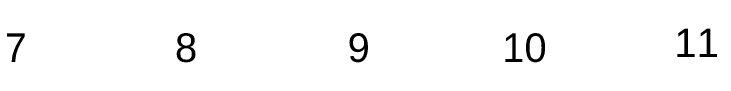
# Model space of a CAD drawing. Header units: millimetres. Extents: x 59762 to 60194, y -87842 to -87548.
# Drawn here: x 59960.09 to 59972.37, y -87769.55 to -87768.96 of the extents above; entities that cross this region are included whole.
import ezdxf

# ---------------------------------------------------------------- set-up
doc = ezdxf.new("R2010")
doc.units = ezdxf.units.MM
doc.layers.add('opisy', color=7, linetype='Continuous', lineweight=13)
doc.styles.get("Standard").update_dxf_attribs({"font": 'arial.ttf', "height": 0.02})

msp = doc.modelspace()

# ---------------------------------------------------------------- texts
at = {"layer": 'opisy', "char_height": 0.5, "attachment_point": 1}
for s, insert in [('11 ', (59971.627452, -87768.95582)), ('7 ', (59959.925729, -87769.039627)), ('8 ', (59962.90214, -87769.039627)), ('9 ', (59965.917975, -87769.039627)), ('10 ', (59968.618428, -87769.039627))]:
    msp.add_mtext_dynamic_manual_height_columns(s, width=0.9375, gutter_width=4.6875, heights=[0], dxfattribs=dict(at, insert=insert))

doc.saveas('drawing.dxf')
